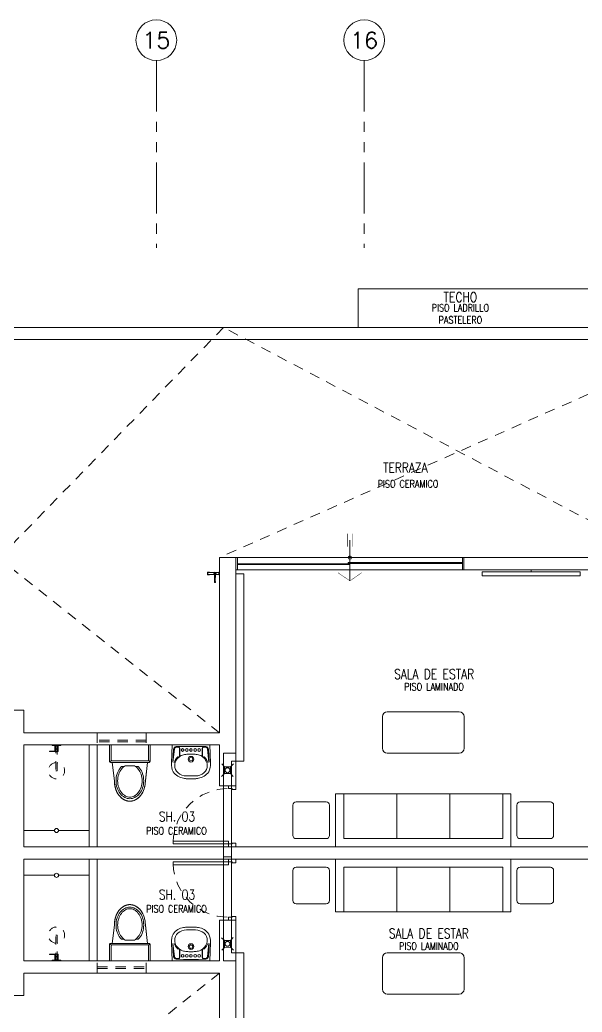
# Model space of a CAD drawing. Header units: millimetres. Extents: x 3738 to 3833, y 1327 to 1657.
# Drawn here: x 3799.27 to 3806.17, y 1361.71 to 1373.89 of the extents above; entities that cross this region are included whole.
import ezdxf
from ezdxf.enums import TextEntityAlignment as Align

# ---------------------------------------------------------------- set-up
doc = ezdxf.new("R2010")
doc.units = ezdxf.units.MM
for name, pattern in [('HIDDEN2', [0.1875, 0.125, -0.0625]), ('PHANTOM', [63.5, 31.75, -6.35, 6.35, -6.35, 6.35, -6.35]), ('PHANTOM2', [1.25, 0.625, -0.125, 0.125, -0.125, 0.125, -0.125])]:
    doc.linetypes.add(name, pattern=pattern)
doc.layers.get('0').update_dxf_attribs({"color": 251, "lineweight": 9})
for name, color, linetype, lineweight in [('A-EJES', 251, 'PHANTOM', 13), ('A-EST VIGAS', 251, 'HIDDEN2', 13), ('A-LINEAS', 251, 'Continuous', 13), ('A-MOBILIARIO', 251, 'Continuous', 13), ('A-MURO BAJO', 251, 'Continuous', 13), ('A-MUROS', 251, 'Continuous', 13), ('A-PROYECCIONES', 251, 'HIDDEN2', 13), ('A-SANITARIOS', 251, 'Continuous', 13), ('A-TEXTO-ACABADO PISO', 251, 'Continuous', 13), ('A-TEXTO-AMBIENTE', 251, 'Continuous', 13), ('A_30_DispositivosSanit', 251, 'Continuous', 13), ('A_30_Sanitarios', 251, 'Continuous', 13), ('A_50_TextoAmbiente', 251, 'Continuous', 13), ('DLP_MOBILIARIO FIJO', 251, 'Continuous', 13)]:
    doc.layers.add(name, color=color, linetype=linetype, lineweight=lineweight)
doc.styles.add('ROMANS', font='romans.shx', dxfattribs={"width": 0.8})
doc.linetypes.add('FENCELINE1', pattern='A,6.35,-2.54,[133,ltypeshp.shx,S=2.54,R=0,X=-2.54,Y=0],-2.54,25.4', length=36.83)

# ---------------------------------------------------------------- blocks, each defined once
blk = doc.blocks.new('MESA CENTRO')
for p, q in [((-0.194, 0), (0.194, 0)), ((-0.254, -0.942), (-0.254, -0.06)), ((0.254, -0.06), (0.254, -0.942)), ((0.194, -1.002), (-0.194, -1.002))]:
    blk.add_line(p, q)
for centre, start, end in [((-0.194, -0.06), 90, 180), ((0.194, -0.06), 0, 90), ((-0.194, -0.942), 180, 270), ((0.194, -0.942), 270, 0)]:
    blk.add_arc(centre, 0.06, start, end)
blk = doc.blocks.new('MESITA FLAT 9')
for p, q in [((-0.185, 0), (0.185, 0)), ((-0.225, -0.41), (-0.225, -0.04)), ((0.225, -0.04), (0.225, -0.41)), ((0.185, -0.45), (-0.185, -0.45))]:
    blk.add_line(p, q)
for centre, start, end in [((-0.185, -0.04), 90, 180), ((0.185, -0.04), 360, 90), ((-0.185, -0.41), 180, 270), ((0.185, -0.41), 270, 0)]:
    blk.add_arc(centre, 0.04, start, end)
blk = doc.blocks.new('SIFON JET_PLANTA')
at = {"extrusion": (-2.64698e-23, 6.61744e-24, -1)}
for p, q in [((-0.211, 0.242, 0), (-0.209, 0.244, 0)), ((-0.209, 0.244, 0), (-0.208, 0.245, 0)), ((-0.208, 0.245, 0), (-0.205, 0.247, 0)), ((-0.205, 0.247, 0), (-0.201, 0.249, 0)), ((-0.201, 0.249, 0), (-0.195, 0.25, 0)), ((-0.195, 0.25, 0), (-0.195, 0.25, 0)), ((-0.195, 0.25, 0), (-0.161, 0.25, 0)), ((-0.161, 0.25, 0), (-0.097, 0.25, 0)), ((-0.097, 0.25, 0), (-0.032, 0.25, 0)), ((-0.032, 0.25, 0), (0, 0.25, 0)), ((0, 0.25, 0), (0, -0.25, 0)), ((-0.633, 0.121, 0), (-0.63, 0.123, 0)), ((-0.63, 0.123, 0), (-0.625, 0.128, 0)), ((-0.625, 0.128, 0), (-0.621, 0.131, 0)), ((-0.621, 0.131, 0), (-0.617, 0.134, 0)), ((-0.617, 0.134, 0), (-0.611, 0.139, 0)), ((-0.611, 0.139, 0), (-0.606, 0.142, 0)), ((-0.606, 0.142, 0), (-0.6, 0.146, 0)), ((-0.6, 0.146, 0), (-0.596, 0.148, 0)), ((-0.596, 0.148, 0), (-0.591, 0.152, 0)), ((-0.591, 0.152, 0), (-0.586, 0.154, 0)), ((-0.586, 0.154, 0), (-0.579, 0.158, 0)), ((-0.579, 0.158, 0), (-0.569, 0.163, 0)), ((-0.569, 0.163, 0), (-0.552, 0.17, 0)), ((-0.552, 0.17, 0), (-0.546, 0.172, 0)), ((-0.546, 0.172, 0), (-0.538, 0.175, 0)), ((-0.538, 0.175, 0), (-0.535, 0.176, 0)), ((-0.535, 0.176, 0), (-0.526, 0.178, 0)), ((-0.526, 0.178, 0), (-0.522, 0.18, 0)), ((-0.522, 0.18, 0), (-0.515, 0.181, 0)), ((-0.515, 0.181, 0), (-0.508, 0.183, 0)), ((-0.508, 0.183, 0), (-0.502, 0.184, 0)), ((-0.502, 0.184, 0), (-0.486, 0.187, 0)), ((-0.486, 0.187, 0), (-0.476, 0.188, 0)), ((-0.476, 0.188, 0), (-0.473, 0.188, 0)), ((-0.473, 0.188, 0), (-0.464, 0.189, 0)), ((-0.464, 0.189, 0), (-0.455, 0.19, 0)), ((-0.455, 0.19, 0), (-0.449, 0.19, 0)), ((-0.449, 0.19, 0), (-0.44, 0.19, 0)), ((-0.44, 0.19, 0), (-0.432, 0.191, 0)), ((-0.432, 0.191, 0), (-0.215, 0.218, 0)), ((-0.215, 0.232, 0), (-0.214, 0.236, 0)), ((-0.215, 0.228, 0), (-0.215, 0.232, 0)), ((-0.215, 0.223, 0), (-0.215, 0.228, 0)), ((-0.215, 0.218, 0), (-0.215, 0.223, 0)), ((-0.214, 0.236, 0), (-0.213, 0.239, 0)), ((-0.213, 0.239, 0), (-0.211, 0.242, 0)), ((-0.69, 0.01, 0), (-0.689, 0.014, 0)), ((-0.69, 0.004, 0), (-0.69, 0.01, 0)), ((-0.69, 0, 0), (-0.69, 0.004, 0)), ((-0.689, 0.019, 0), (-0.688, 0.024, 0)), ((-0.689, 0.014, 0), (-0.689, 0.019, 0)), ((-0.688, 0.024, 0), (-0.687, 0.028, 0)), ((-0.688, 0.024, 0), (-0.688, 0.024, 0)), ((-0.687, 0.031, 0), (-0.685, 0.036, 0)), ((-0.687, 0.028, 0), (-0.687, 0.031, 0)), ((-0.685, 0.036, 0), (-0.684, 0.042, 0)), ((-0.685, 0.036, 0), (-0.685, 0.036, 0)), ((-0.684, 0.042, 0), (-0.682, 0.048, 0)), ((-0.684, 0.042, 0), (-0.684, 0.042, 0)), ((-0.682, 0.048, 0), (-0.68, 0.052, 0)), ((-0.68, 0.052, 0), (-0.679, 0.055, 0)), ((-0.679, 0.055, 0), (-0.678, 0.058, 0)), ((-0.678, 0.058, 0), (-0.674, 0.066, 0)), ((-0.674, 0.066, 0), (-0.672, 0.07, 0)), ((-0.674, 0.066, 0), (-0.674, 0.066, 0)), ((-0.672, 0.07, 0), (-0.671, 0.073, 0)), ((-0.671, 0.073, 0), (-0.669, 0.076, 0)), ((-0.669, 0.076, 0), (-0.667, 0.078, 0)), ((-0.667, 0.078, 0), (-0.665, 0.082, 0)), ((-0.665, 0.082, 0), (-0.663, 0.085, 0)), ((-0.663, 0.085, 0), (-0.661, 0.088, 0)), ((-0.661, 0.088, 0), (-0.657, 0.094, 0)), ((-0.657, 0.094, 0), (-0.653, 0.098, 0)), ((-0.657, 0.094, 0), (-0.657, 0.094, 0)), ((-0.653, 0.098, 0), (-0.65, 0.102, 0)), ((-0.653, 0.098, 0), (-0.653, 0.098, 0)), ((-0.65, 0.102, 0), (-0.645, 0.108, 0)), ((-0.645, 0.108, 0), (-0.639, 0.115, 0)), ((-0.639, 0.115, 0), (-0.633, 0.121, 0)), ((-0.69, -0.007, 0), (-0.69, 0, 0)), ((-0.69, -0.011, 0), (-0.69, -0.007, 0)), ((-0.689, -0.016, 0), (-0.69, -0.011, 0)), ((-0.688, -0.023, 0), (-0.689, -0.016, 0)), ((-0.688, -0.026, 0), (-0.688, -0.023, 0)), ((-0.687, -0.03, 0), (-0.688, -0.026, 0)), ((-0.686, -0.032, 0), (-0.687, -0.03, 0)), ((-0.685, -0.036, 0), (-0.686, -0.032, 0)), ((-0.684, -0.042, 0), (-0.685, -0.036, 0)), ((-0.683, -0.046, 0), (-0.684, -0.042, 0)), ((-0.681, -0.049, 0), (-0.683, -0.046, 0)), ((-0.68, -0.052, 0), (-0.681, -0.049, 0)), ((-0.679, -0.055, 0), (-0.68, -0.052, 0)), ((-0.678, -0.058, 0), (-0.679, -0.055, 0)), ((-0.677, -0.06, 0), (-0.678, -0.058, 0)), ((-0.675, -0.064, 0), (-0.677, -0.06, 0)), ((-0.672, -0.07, 0), (-0.675, -0.064, 0)), ((-0.671, -0.073, 0), (-0.672, -0.07, 0)), ((-0.668, -0.077, 0), (-0.671, -0.073, 0)), ((-0.665, -0.083, 0), (-0.668, -0.077, 0)), ((-0.662, -0.086, 0), (-0.665, -0.083, 0)), ((-0.66, -0.09, 0), (-0.662, -0.086, 0)), ((-0.655, -0.096, 0), (-0.66, -0.09, 0)), ((-0.649, -0.103, 0), (-0.655, -0.096, 0)), ((-0.646, -0.107, 0), (-0.649, -0.103, 0)), ((-0.64, -0.114, 0), (-0.646, -0.107, 0)), ((-0.638, -0.116, 0), (-0.64, -0.114, 0)), ((-0.635, -0.119, 0), (-0.638, -0.116, 0)), ((-0.634, -0.12, 0), (-0.635, -0.119, 0)), ((-0.635, -0.119, 0), (-0.635, -0.119, 0)), ((-0.632, -0.122, 0), (-0.634, -0.12, 0)), ((-0.63, -0.123, 0), (-0.632, -0.122, 0)), ((-0.632, -0.122, 0), (-0.632, -0.122, 0)), ((-0.629, -0.124, 0), (-0.63, -0.123, 0)), ((-0.628, -0.125, 0), (-0.629, -0.124, 0)), ((-0.626, -0.127, 0), (-0.628, -0.125, 0)), ((-0.625, -0.128, 0), (-0.626, -0.127, 0)), ((-0.623, -0.129, 0), (-0.625, -0.128, 0)), ((-0.625, -0.128, 0), (-0.625, -0.128, 0)), ((-0.622, -0.13, 0), (-0.623, -0.129, 0)), ((-0.621, -0.131, 0), (-0.622, -0.13, 0)), ((-0.62, -0.132, 0), (-0.621, -0.131, 0)), ((-0.619, -0.132, 0), (-0.62, -0.132, 0)), ((-0.618, -0.133, 0), (-0.619, -0.132, 0)), ((-0.617, -0.134, 0), (-0.618, -0.133, 0)), ((-0.615, -0.135, 0), (-0.617, -0.134, 0)), ((-0.614, -0.136, 0), (-0.615, -0.135, 0)), ((-0.612, -0.138, 0), (-0.614, -0.136, 0)), ((-0.609, -0.14, 0), (-0.612, -0.138, 0)), ((-0.607, -0.141, 0), (-0.609, -0.14, 0)), ((-0.606, -0.142, 0), (-0.607, -0.141, 0)), ((-0.604, -0.143, 0), (-0.606, -0.142, 0)), ((-0.602, -0.145, 0), (-0.604, -0.143, 0)), ((-0.6, -0.146, 0), (-0.602, -0.145, 0)), ((-0.599, -0.147, 0), (-0.6, -0.146, 0)), ((-0.596, -0.148, 0), (-0.599, -0.147, 0)), ((-0.595, -0.149, 0), (-0.596, -0.148, 0)), ((-0.594, -0.15, 0), (-0.595, -0.149, 0)), ((-0.592, -0.151, 0), (-0.594, -0.15, 0)), ((-0.59, -0.152, 0), (-0.592, -0.151, 0)), ((-0.587, -0.154, 0), (-0.59, -0.152, 0)), ((-0.583, -0.156, 0), (-0.587, -0.154, 0)), ((-0.578, -0.159, 0), (-0.583, -0.156, 0)), ((-0.576, -0.16, 0), (-0.578, -0.159, 0)), ((-0.574, -0.161, 0), (-0.576, -0.16, 0)), ((-0.57, -0.163, 0), (-0.574, -0.161, 0)), ((-0.568, -0.164, 0), (-0.57, -0.163, 0)), ((-0.566, -0.164, 0), (-0.568, -0.164, 0)), ((-0.564, -0.165, 0), (-0.566, -0.164, 0)), ((-0.561, -0.166, 0), (-0.564, -0.165, 0)), ((-0.56, -0.167, 0), (-0.561, -0.166, 0)), ((-0.557, -0.168, 0), (-0.56, -0.167, 0)), ((-0.554, -0.169, 0), (-0.557, -0.168, 0)), ((-0.551, -0.171, 0), (-0.554, -0.169, 0)), ((-0.549, -0.171, 0), (-0.551, -0.171, 0)), ((-0.546, -0.172, 0), (-0.549, -0.171, 0)), ((-0.545, -0.173, 0), (-0.546, -0.172, 0)), ((-0.543, -0.173, 0), (-0.545, -0.173, 0)), ((-0.541, -0.174, 0), (-0.543, -0.173, 0)), ((-0.538, -0.175, 0), (-0.541, -0.174, 0)), ((-0.535, -0.176, 0), (-0.538, -0.175, 0)), ((-0.538, -0.175, 0), (-0.538, -0.175, 0)), ((-0.532, -0.177, 0), (-0.535, -0.176, 0)), ((-0.53, -0.178, 0), (-0.532, -0.177, 0)), ((-0.527, -0.178, 0), (-0.53, -0.178, 0)), ((-0.524, -0.179, 0), (-0.527, -0.178, 0)), ((-0.527, -0.178, 0), (-0.527, -0.178, 0)), ((-0.522, -0.18, 0), (-0.524, -0.179, 0)), ((-0.518, -0.181, 0), (-0.522, -0.18, 0)), ((-0.515, -0.181, 0), (-0.518, -0.181, 0)), ((-0.512, -0.182, 0), (-0.515, -0.181, 0)), ((-0.509, -0.183, 0), (-0.512, -0.182, 0)), ((-0.507, -0.183, 0), (-0.509, -0.183, 0)), ((-0.502, -0.184, 0), (-0.507, -0.183, 0)), ((-0.497, -0.185, 0), (-0.502, -0.184, 0)), ((-0.495, -0.185, 0), (-0.497, -0.185, 0)), ((-0.497, -0.185, 0), (-0.497, -0.185, 0)), ((-0.494, -0.186, 0), (-0.495, -0.185, 0)), ((-0.492, -0.186, 0), (-0.494, -0.186, 0)), ((-0.488, -0.186, 0), (-0.492, -0.186, 0)), ((-0.486, -0.187, 0), (-0.488, -0.186, 0)), ((-0.482, -0.187, 0), (-0.486, -0.187, 0)), ((-0.481, -0.187, 0), (-0.482, -0.187, 0)), ((-0.478, -0.188, 0), (-0.481, -0.187, 0)), ((-0.476, -0.188, 0), (-0.478, -0.188, 0)), ((-0.473, -0.188, 0), (-0.476, -0.188, 0)), ((-0.469, -0.189, 0), (-0.473, -0.188, 0)), ((-0.465, -0.189, 0), (-0.469, -0.189, 0)), ((-0.464, -0.189, 0), (-0.465, -0.189, 0)), ((-0.465, -0.189, 0), (-0.465, -0.189, 0)), ((-0.462, -0.189, 0), (-0.464, -0.189, 0)), ((-0.459, -0.189, 0), (-0.462, -0.189, 0)), ((-0.457, -0.19, 0), (-0.459, -0.189, 0)), ((-0.455, -0.19, 0), (-0.457, -0.19, 0)), ((-0.452, -0.19, 0), (-0.455, -0.19, 0)), ((-0.449, -0.19, 0), (-0.452, -0.19, 0)), ((-0.447, -0.19, 0), (-0.449, -0.19, 0)), ((-0.443, -0.19, 0), (-0.447, -0.19, 0)), ((-0.44, -0.19, 0), (-0.443, -0.19, 0)), ((-0.215, -0.218, 0), (-0.44, -0.19, 0)), ((-0.215, -0.227, 0), (-0.215, -0.218, 0)), ((-0.215, -0.23, 0), (-0.215, -0.227, 0)), ((-0.215, -0.233, 0), (-0.215, -0.23, 0)), ((-0.214, -0.237, 0), (-0.215, -0.233, 0)), ((-0.213, -0.239, 0), (-0.214, -0.237, 0)), ((-0.214, -0.237, 0), (-0.214, -0.237, 0)), ((-0.211, -0.242, 0), (-0.213, -0.239, 0)), ((-0.213, -0.239, 0), (-0.213, -0.239, 0)), ((-0.209, -0.244, 0), (-0.211, -0.242, 0)), ((-0.211, -0.242, 0), (-0.211, -0.242, 0)), ((-0.211, -0.242, 0), (-0.211, -0.242, 0)), ((-0.207, -0.246, 0), (-0.209, -0.244, 0)), ((-0.209, -0.244, 0), (-0.209, -0.244, 0)), ((-0.209, -0.244, 0), (-0.209, -0.244, 0)), ((-0.203, -0.248, 0), (-0.207, -0.246, 0)), ((-0.207, -0.246, 0), (-0.207, -0.246, 0)), ((-0.2, -0.249, 0), (-0.203, -0.248, 0)), ((-0.203, -0.248, 0), (-0.203, -0.248, 0)), ((-0.195, -0.25, 0), (-0.2, -0.249, 0)), ((0, -0.25, 0), (-0.195, -0.25, 0))]:
    blk.add_line(p, q, dxfattribs=at)
for p, q in [((-0.209, 0.244, 0), (-0.192, 0.227, 0)), ((-0.195, 0.25, 0), (0, 0.25, 0)), ((0, 0.25, 0), (0, -0.25, 0)), ((-0.215, 0.218, 0), (-0.44, 0.19, 0)), ((-0.215, -0.23, 0), (-0.215, 0.23, 0)), ((-0.195, -0.22, 0), (-0.195, 0.22, 0)), ((-0.185, 0.23, 0), (0, 0.23, 0)), ((-0.265, 0.072, 0), (-0.265, 0.103, 0)), ((-0.255, -0.056, 0), (-0.255, 0.056, 0)), ((-0.265, -0.103, 0), (-0.265, -0.072, 0)), ((-0.215, -0.218, 0), (-0.44, -0.19, 0)), ((-0.209, -0.244, 0), (-0.192, -0.227, 0)), ((0, -0.23, 0), (-0.185, -0.23, 0)), ((0, -0.25, 0), (-0.195, -0.25, 0))]:
    blk.add_line(p, q)
at = {"elevation": 0}
for points in [[(-0.265, 0.103, 0.0362), (-0.284, 0.12, 0.08725), (-0.353, 0.156, 0.077598), (-0.44, 0.17, 0.077598), (-0.527, 0.156, 0.08725), (-0.596, 0.12, 0.105601), (-0.644, 0.063, 0.12364), (-0.66, 0, 0.12364), (-0.644, -0.063, 0.105601), (-0.596, -0.12, 0.08725), (-0.527, -0.156, 0.077598), (-0.44, -0.17, 0.077598)], [(-0.255, 0.056, 0.100268), (-0.297, 0.104, 0.08725), (-0.36, 0.137, 0.077598), (-0.44, 0.15, 0.077598), (-0.52, 0.137, 0.08725), (-0.583, 0.104, 0.105601), (-0.627, 0.053, 0.12364), (-0.64, 0, 0.12364), (-0.627, -0.053, 0.105601), (-0.583, -0.104, 0.08725), (-0.52, -0.137, 0.077598), (-0.44, -0.15, 0.077598)], [(-0.44, -0.15, 0.077598), (-0.36, -0.137, 0.08725), (-0.297, -0.104, 0.100268), (-0.255, -0.056, 0.12364)], [(-0.44, -0.17, 0.077598), (-0.353, -0.156, 0.08725), (-0.284, -0.12, 0.0362), (-0.265, -0.103, 0.12364)]]:
    blk.add_lwpolyline(points, format="xyb", dxfattribs=at)
for centre, radius, start, end in [((-0.195, 0.23, 0), 0.02, 90, 180), ((-0.494, -0.027, 0), 0.203, 127.2348, 151.4088), ((-0.461, -0.07, 0), 0.257, 107.4741, 127.2348), ((-0.44, -0.138, 0), 0.328, 90, 107.4741), ((-0.185, 0.22, 0), 0.01, 90, 180), ((-0.544, 0, 0), 0.146, 151.4088, 180), ((-0.544, 0, 0), 0.146, 180, 208.5912), ((-0.494, 0.027, 0), 0.203, 208.5912, 232.7652), ((-0.461, 0.07, 0), 0.257, 232.7652, 252.5259), ((-0.44, 0.138, 0), 0.328, 252.5259, 270), ((-0.195, -0.23, 0), 0.02, 180, 270), ((-0.185, -0.22, 0), 0.01, 180, 270)]:
    blk.add_arc(centre, radius, start, end)
blk = doc.blocks.new('BOWL-ITALGRIF_VARADERO_01')
for p, q in [((-0.203, -0.197), (-0.221, -0.038)), ((-0.14, -0.208), (-0.142, -0.108)), ((-0.137, -0.205), (-0.137, -0.112)), ((0.138, -0.205), (0.138, -0.112)), ((0.14, -0.208), (0.142, -0.108)), ((0.203, -0.197), (0.221, -0.038)), ((-0.175, -0.222), (-0.154, -0.222)), ((0.175, -0.222), (0.154, -0.222))]:
    blk.add_line(p, q)
for points in [[(-0.092, 0.159, -0.02989), (-0.046, 0.165, -0.007822), (0.046, 0.165, -0.02989), (0.092, 0.159, -0.091737), (0.16, 0.134, -0.112496), (0.218, 0.079, -0.147885), (0.24, -0.026), (0.23, -0.25), (-0.23, -0.25), (-0.24, -0.026, -0.147885), (-0.218, 0.079, -0.112496), (-0.16, 0.134, -0.091737)], [(-0.05, -0.136, -0.062677), (-0.105, -0.125, -0.110639), (-0.158, -0.091, -0.120976), (-0.195, -0.034, -0.061198), (-0.2, 0, -0.21707), (-0.159, 0.092, -0.174983), (-0.055, 0.13, -0.010618), (0, 0.131, -0.010618), (0.055, 0.13, -0.174983), (0.159, 0.092, -0.21707), (0.2, 0, -0.061198), (0.195, -0.034, -0.120976), (0.158, -0.091, -0.110639), (0.105, -0.125, -0.062677), (0.05, -0.136, -0.017583), (0, -0.138, -0.017583)]]:
    blk.add_lwpolyline(points, format="xyb", close=True)
for points in [[(-0.222, -0.038), (-0.214, -0.195, 0.390823), (-0.181, -0.229, 0.017524), (0.181, -0.229, 0.390823), (0.214, -0.195), (0.222, -0.038)], [(-0.207, -0.035, 0.005), (-0.206, -0.038, 0.121292), (-0.166, -0.1, 0.007977), (-0.162, -0.103)], [(0.207, -0.035, -0.005), (0.206, -0.038, -0.121292), (0.166, -0.1, -0.007977), (0.162, -0.103)]]:
    blk.add_lwpolyline(points, format="xyb")
for centre, radius in [((0, -0.075), 0.035), ((0, -0.075), 0.0215), ((-0.101, -0.188), 0.0165), ((-0.051, -0.188), 0.0165), ((0, -0.188), 0.0165), ((0.051, -0.188), 0.0165), ((0.102, -0.188), 0.0165)]:
    blk.add_circle(centre, radius)
for centre, radius, start, end in [((-0.158, -0.099), 0.006, 226.6431, 46.6431), ((-0.14, -0.108), 0.002, 54.3619, 181.1374), ((-0.135, -0.112), 0.002, 56.7109, 180), ((0.136, -0.112), 0.002, 0, 123.2891), ((0.14, -0.108), 0.002, 358.8626, 125.6381), ((0.158, -0.099), 0.006, 133.3569, 313.3569), ((-0.175, -0.194), 0.028, 186.3111, 270), ((-0.154, -0.205), 0.017, 270, 0), ((-0.154, -0.208), 0.014, 270, 1.1374), ((0.105, -0.125), 9.094947017729287e-16, 0, 217.6714), ((0.155, -0.205), 0.017, 180, 270), ((0.154, -0.208), 0.014, 178.8626, 270), ((0.175, -0.194), 0.028, 270, 353.6889)]:
    blk.add_arc(centre, radius, start, end)
blk = doc.blocks.new('ducha marsano')
at = {"linetype": 'HIDDEN2', "ltscale": 0.5, "extrusion": (-4.9425e-10, -7.91123e-10, -1)}
for p, q in [((-0.01, 0), (0.01, 0)), ((0.01, 0), (0.01, -0.316)), ((-0.02, -0.08), (-0.02, -0.06)), ((0.021, -0.082), (-0.019, -0.082)), ((-0.015, -0.058), (-0.016, -0.058)), ((-0.01, -0.316), (-0.01, 0)), ((0.022, -0.052), (0, -0.052)), ((0.025, -0.082), (0.021, -0.082)), ((0.022, -0.052), (0.022, -0.063)), ((0.022, -0.068), (0.022, -0.077)), ((0.022, -0.077), (0.025, -0.077)), ((0.025, -0.077), (0.077, -0.077)), ((0.077, -0.082), (0.025, -0.082)), ((0.077, -0.077), (0.082, -0.077)), ((0.082, -0.082), (0.077, -0.082)), ((0.082, -0.077), (0.084, -0.077)), ((0.082, -0.077), (0.082, -0.077)), ((0.084, -0.082), (0.082, -0.082)), ((0.082, -0.082), (0.082, -0.082)), ((0.086, -0.078), (0.086, -0.08)), ((0.01, -0.316), (-0.01, -0.316))]:
    blk.add_line(p, q, dxfattribs=at)
for centre, radius, start, end in [((0.019, -0.08), 0.0015, 270, 360), ((0, -0.046), 0.02, 323.9581, 354.9298), ((0, -0.046), 0.02, 185.0702, 195.2705), ((-0.084, -0.078), 0.0015, 90, 180), ((-0.084, -0.08), 0.0015, 180, 270), ((0, -0.316), 0.1, 95.7392, 84.2608)]:
    blk.add_arc(centre, radius, start, end, dxfattribs=at)
at = {"linetype": 'HIDDEN2', "ltscale": 0.5, "extrusion": (-4.94252e-10, -7.91124e-10, -1)}
blk.add_ellipse((0, -0.052), major_axis=(-0.0225, -0.0095), ratio=0.001448, start_param=0.425436, end_param=1.567366, dxfattribs=at)
at = {"linetype": 'HIDDEN2', "ltscale": 0.5}
for points, degree in [([(-0.031, 0), (0, 0), (0.03, 0)], 2), ([(0.03, 0), (0.041, 0), (0.052, 0)], 2), ([(0.052, 0), (0.052, -0.004), (0.052, -0.008)], 2), ([(-0.053, 0), (-0.053, -0.004), (-0.053, -0.008)], 2), ([(-0.053, 0), (-0.042, 0), (-0.031, 0)], 2), ([(-0.053, -0.008), (-0.053, -0.008), (-0.053, -0.008)], 2), ([(0.03, -0.008), (0, -0.008), (-0.031, -0.008)], 2), ([(-0.022, -0.008), (-0.022, -0.009), (-0.022, -0.011)], 2), ([(-0.021, -0.011), (-0.007, -0.011), (0.007, -0.011), (0.021, -0.011)], 3), ([(-0.02, -0.011), (-0.02, -0.029), (-0.02, -0.048)], 2), ([(-0.02, -0.048), (0, -0.048), (0.02, -0.048)], 2), ([(0.02, -0.011), (0.02, -0.029), (0.02, -0.048)], 2), ([(0.022, -0.008), (0.022, -0.009), (0.022, -0.011)], 2)]:
    blk.add_open_spline(points, degree=degree, dxfattribs=at)
for points, weights in [([(-0.053, -0.008), (-0.053, -0.008), (-0.053, -0.008)], [1, 0.990847086912, 0.982266230892]), ([(-0.052, -0.008), (-0.053, -0.008), (-0.053, -0.008)], [1, 0.707106781193, 1]), ([(-0.022, -0.011), (-0.022, -0.011), (-0.021, -0.011)], [1, 0.70710678154, 1]), ([(-0.02, -0.048), (-0.02, -0.048), (-0.02, -0.048)], [1, 0.707106780138, 1]), ([(0.02, -0.048), (0.02, -0.048), (0.02, -0.048)], [1, 0.707106779703, 1]), ([(0.021, -0.011), (0.021, -0.011), (0.021, -0.011)], [1, 0.992411795776, 1]), ([(0.052, -0.008), (0.052, -0.008), (0.052, -0.008)], [1, 0.992411795771, 1])]:
    blk.add_rational_spline(points, weights, degree=2, dxfattribs=at)
for points, knots in [([(-0.031, -0.008), (-0.033, -0.008), (-0.037, -0.008), (-0.042, -0.008), (-0.046, -0.008), (-0.049, -0.008), (-0.051, -0.008), (-0.052, -0.008), (-0.052, -0.008)], [0, 0, 0, 0, 8.104572, 12.495263, 16.885954, 21.276645, 25.667336, 33.771908, 33.771908, 33.771908, 33.771908]), ([(0.022, -0.068), (0.022, -0.068), (0.022, -0.068), (0.022, -0.068), (0.022, -0.068), (0.022, -0.067), (0.022, -0.067), (0.022, -0.066), (0.022, -0.066), (0.022, -0.065), (0.022, -0.065), (0.022, -0.064), (0.022, -0.064), (0.022, -0.063), (0.022, -0.063), (0.022, -0.063), (0.022, -0.063), (0.022, -0.063)], [0.4148436, 0.4148436, 0.4148436, 0.4148436, 0.5185541, 0.5185541, 0.6222645, 0.6222645, 0.7259759, 0.7259759, 0.8296873, 0.8296873, 0.9333987, 0.9333987, 1.03711, 1.03711, 1.1408205, 1.1408205, 1.2445309, 1.2445309, 1.2445309, 1.2445309]), ([(0.052, -0.008), (0.052, -0.008), (0.051, -0.008), (0.049, -0.008), (0.046, -0.008), (0.042, -0.008), (0.037, -0.008), (0.033, -0.008), (0.03, -0.008)], [0, 0, 0, 0, 8.104572, 12.495263, 16.885954, 21.276645, 25.667336, 33.771908, 33.771908, 33.771908, 33.771908])]:
    blk.add_open_spline(points, degree=3, knots=knots, dxfattribs=at)
for points, weights, degree, knots in [([(0.021, -0.011), (0.021, -0.011), (0.021, -0.011), (0.021, -0.011), (0.021, -0.011), (0.022, -0.011), (0.022, -0.011)], [0.918641037743, 0.918640949346, 0.918640860949, 0.918640772552, 0.789223156395, 0.789223156395, 0.918640772552], 3, [0.1238988, 0.1238988, 0.1238988, 0.1238988, 0.1238993, 0.1238993, 0.1238993, 0.78603, 0.78603, 0.78603, 0.78603]), ([(0.052, -0.008), (0.052, -0.008), (0.052, -0.008), (0.052, -0.008), (0.052, -0.008)], [0.918641037749, 0.918640905153, 0.918640772558, 0.724517853988, 0.918640772558], 2, [0.1238988, 0.1238988, 0.1238988, 0.1238993, 0.1238993, 0.7860311, 0.7860311, 0.7860311])]:
    blk.add_rational_spline(points, weights, degree=degree, knots=knots, dxfattribs=at)
blk = doc.blocks.new('*U281')
for p, q in [((0.01, 0.705), (0.01, 0.75)), ((0.1, 0.715), (0.1, 0.75)), ((0.055, 0.705), (0.01, 0.705)), ((0.1, 0.715), (0.055, 0.715)), ((0.055, 0.705), (0.055, 0.715)), ((0.055, 0.045), (0.01, 0.045)), ((0.01, 0.045), (0.01, 0)), ((0.055, 0.045), (0.055, 0.035)), ((0.1, 0.035), (0.055, 0.035)), ((0.1, 0.035), (0.1, 0))]:
    blk.add_line(p, q)
blk.add_lwpolyline([(0.78, 0.07), (0.78, 0.035), (0.1, 0.035), (0.1, 0.07)], close=True)
at = {"color": 7, "linetype": 'HIDDEN2'}
blk.add_arc((0.1, 0.034), 0.681, 2.2301, 89.9672, dxfattribs=at)
blk = doc.blocks.new('A$C67C01FD6')
blk.add_line((0.025, 0), (0, 0))
blk.add_lwpolyline([(0.025, 0.6), (0.075, 0.6), (0.075, -0.6), (0.025, -0.6), (0.025, 0.6)])
blk = doc.blocks.new('Grifo_Jardin_Planta')
for points in [[(-0.016, 0.132), (-0.016, 0.139, -0.414214), (-0.006, 0.149), (0.006, 0.149, -0.414214), (0.016, 0.139), (0.016, 0.135)], [(-0.016, 0.135), (-0.016, 0.132, 0.221072), (-0.012, 0.124, 0.221072)], [(-0.012, 0.124), (-0.012, 0.139, -0.414214), (-0.006, 0.145), (0.006, 0.145, -0.414214), (0.012, 0.139), (0.012, 0.124)], [(0.012, 0.124, 0.197148), (0.016, 0.132), (0.016, 0.135)], [(0.013, 0.05), (0.014, 0.05, -0.041781), (0.015, 0.05), (0.024, 0.05), (0.084, 0.053), (0.11, 0.05, 0.414214), (0.112, 0.052), (0.112, 0.06, 0.414214), (0.11, 0.062), (0.084, 0.06), (0.024, 0.062), (0.015, 0.062, -0.056016), (0.014, 0.062), (0.013, 0.062)]]:
    blk.add_lwpolyline(points, format="xyb")
for points in [[(-0.013, 0.124), (-0.013, 0.063)], [(0.012, 0.063), (0.012, 0.124)], [(-0.013, 0.049), (-0.013, 0.007)], [(0.012, 0.007), (0.012, 0.049)]]:
    blk.add_lwpolyline(points)
blk.add_lwpolyline([(-0.016, 0.007), (0.016, 0.007), (0.016, 0), (-0.016, 0)], close=True)
for radius in [0.0143, 0.00672, 0.00563]:
    blk.add_circle((0, 0.056), radius)
blk = doc.blocks.new('DPTO 75_D2')
at = {"layer": 'A-EST VIGAS'}
for p, q in [((5.55, 0.875), (5.55, 0.725)), ((6.15, 0.875), (6.15, 0.725)), ((5.55, 0.783, 0), (6.15, 0.783, 0)), ((5.55, 0.763, 0), (6.15, 0.763, 0))]:
    blk.add_line(p, q, dxfattribs=at)
at = {"layer": 'A-LINEAS'}
for p, q in [((6.625, -0.325), (6.25, -0.325)), ((7.05, -0.325), (6.675, -0.325))]:
    blk.add_line(p, q, dxfattribs=at)
at = {"layer": 'A-LINEAS', "const_width": 0.005, "elevation": 0}
for points in [[(3.023, 3.159), (3.023, 3.319)], [(3.077, 3.159), (3.077, 3.319)], [(2.903, 2.84), (3.05, 2.739), (3.197, 2.84)]]:
    blk.add_lwpolyline(points, dxfattribs=at)
at = {"layer": 'A-LINEAS', "linetype": 'Continuous', "elevation": 0}
blk.add_lwpolyline([(3.05, 2.739), (3.05, 3.239)], dxfattribs=at)
at = {"layer": 'A-LINEAS', "linetype": 'Continuous'}
blk.add_circle((3.05, 3.025, 0), 0.02, dxfattribs=at)
blk.add_circle((3.05, 3.025, 0), 0.02, dxfattribs=at)
at = {"layer": 'A-LINEAS'}
blk.add_circle((6.65, -0.325), 0.025, dxfattribs=at)
at = {"layer": 'A-MOBILIARIO'}
for p, q in [((1.175, 0.125), (3.125, 0.125)), ((1.825, 0.125), (1.825, -0.425)), ((2.475, 0.125), (2.475, -0.425)), ((3.225, 0.125), (3.125, 0.125)), ((3.125, 0.125), (3.125, -0.425))]:
    blk.add_line(p, q, dxfattribs=at)
blk.add_lwpolyline([(3.225, 0.125), (3.225, -0.525), (1.075, -0.525), (1.075, 0.125), (1.175, 0.125), (1.175, -0.425), (3.125, -0.425), (3.125, 0.125)], close=True, dxfattribs=at)
at = {"layer": 'A-MURO BAJO'}
for p, q in [((-1.8, 5.85), (10.9, 5.85)), ((-1.8, 5.7), (10.75, 5.7)), ((1.67, 3.025, 0), (4.43, 3.025, 0)), ((4.43, 2.875, 0), (1.67, 2.875, 0)), ((6.15, -0.525), (6.15, 0.725)), ((6.25, -0.525), (6.25, 0.725))]:
    blk.add_line(p, q, dxfattribs=at)
at = {"layer": 'A-MUROS'}
for p, q in [((-0.15, 3.025), (1.65, 3.025)), ((1.65, 2.875), (1.65, 3.025)), ((4.45, 3.025), (4.65, 3.025)), ((4.45, 0.725), (4.45, 3.025)), ((1.65, 2.875), (0, 2.875)), ((7.7, 1.15, 0), (7.05, 1.15, 0)), ((7.05, 0.875), (7.05, 1.15, 0)), ((4.45, 0.225), (4.45, 0.725)), ((4.65, 0.225), (4.65, 0.725)), ((4.65, 0.725), (7.05, 0.725)), ((7.05, 0.725), (7.05, -0.525)), ((4.65, 0.225), (4.45, 0.225)), ((7.05, -0.525), (-1.65, -0.525))]:
    blk.add_line(p, q, dxfattribs=at)
blk.add_lwpolyline([(4.65, 3.025), (4.65, 0.875), (7.05, 0.875)], dxfattribs=at)
at = {"layer": 'A-PROYECCIONES'}
for p, q in [((-1.725, 5.85, 0), (4.65, 3.025)), ((-0.75, 3.025), (4.6, 5.85)), ((4.6, 5.85), (10.15, 0.15)), ((4.65, 0.875), (10.75, 5.7))]:
    blk.add_line(p, q, dxfattribs=at)
at = {"layer": 'DLP_MOBILIARIO FIJO', "elevation": 0}
for points in [[(1.67, 2.875), (1.65, 2.875), (1.65, 3.025), (1.67, 3.025)], [(3.07, 2.963), (1.67, 2.963), (1.67, 2.953), (3.07, 2.953)], [(3.05, 2.938), (4.43, 2.938), (4.43, 2.948), (3.05, 2.948)]]:
    blk.add_lwpolyline(points, close=True, dxfattribs=at)
at = {"layer": 'DLP_MOBILIARIO FIJO'}
blk.add_lwpolyline([(4.45, 2.875), (4.43, 2.875), (4.43, 3.025), (4.45, 3.025)], close=True, dxfattribs=at)
at = {"layer": 'A-MOBILIARIO'}
for name, p, xscale, rotation in [('A$C67C01FD6', (0.825, 2.875), -1.000000000000013, 90), ('MESA CENTRO', (2.651, 0.879), -1, 270.0000225791119), ('MESITA FLAT 9', (0.775, 0.025), -0.9999999999999957, 8.24839332339321e-05)]:
    blk.add_blockref(name, p, dxfattribs=dict(at, xscale=xscale, rotation=rotation))
blk.add_blockref('*U281', (4.44, -0.525), dxfattribs=at)
at = {"layer": 'A-MOBILIARIO', "rotation": 359.9999175160668}
blk.add_blockref('MESITA FLAT 9', (3.525, 0.025), dxfattribs=at)
at = {"layer": 'A-SANITARIOS', "xscale": -1, "rotation": 180}
blk.add_blockref('BOWL-ITALGRIF_VARADERO_01', (5, 0.475, 0), dxfattribs=at)
at = {"layer": 'A-SANITARIOS', "extrusion": (4.49068e-08, -3.60286e-08, 1), "rotation": 90.00000133122327}
blk.add_blockref('SIFON JET_PLANTA', (5.75, 0.725, 0), dxfattribs=at)
at = {"layer": 'A-SANITARIOS', "extrusion": (-4.9425e-10, -7.91123e-10, -1), "xscale": -0.9999999999999972, "rotation": 359.9999992996426}
blk.add_blockref('ducha marsano', (-6.65, 0.725, 0), dxfattribs=at)
at = {"layer": 'A_30_Sanitarios', "lineweight": 30, "rotation": 269.8910691581374}
blk.add_blockref('Grifo_Jardin_Planta', (4.65, 2.83), dxfattribs=at)
blk = doc.blocks.new('DPTO 75_D3')
at = {"layer": 'A-EST VIGAS'}
for p, q in [((5.55, -0.875, 0), (5.55, -0.725, 0)), ((6.15, -0.875, 0), (6.15, -0.725, 0)), ((6.15, -0.8, 0), (5.55, -0.8, 0)), ((6.15, -0.82, 0), (5.55, -0.82, 0))]:
    blk.add_line(p, q, dxfattribs=at)
at = {"layer": 'A-LINEAS'}
for p, q in [((6.625, 0.325, 0), (6.25, 0.325, 0)), ((7.05, 0.325, 0), (6.675, 0.325, 0))]:
    blk.add_line(p, q, dxfattribs=at)
blk.add_circle((6.65, 0.325, 0), 0.025, dxfattribs=at)
at = {"layer": 'A-MOBILIARIO'}
for p, q in [((1.825, -0.125, 0), (1.825, 0.425, 0)), ((2.475, -0.125, 0), (2.475, 0.425, 0)), ((3.125, -0.125, 0), (3.125, 0.425, 0)), ((1.175, -0.125, 0), (3.125, -0.125, 0)), ((3.225, -0.125, 0), (3.125, -0.125, 0))]:
    blk.add_line(p, q, dxfattribs=at)
at = {"layer": 'A-MOBILIARIO', "elevation": 0}
blk.add_lwpolyline([(3.225, -0.125), (3.225, 0.525), (1.075, 0.525), (1.075, -0.125), (1.175, -0.125), (1.175, 0.425), (3.125, 0.425), (3.125, -0.125)], close=True, dxfattribs=at)
at = {"layer": 'A-MURO BAJO'}
for p, q in [((6.15, 0.525, 0), (6.15, -0.725, 0)), ((6.25, 0.525, 0), (6.25, -0.725, 0))]:
    blk.add_line(p, q, dxfattribs=at)
at = {"layer": 'A-MUROS'}
for p, q in [((-1.65, 0.525, 0), (7.05, 0.525, 0)), ((7.05, -0.725, 0), (7.05, 0.525, 0)), ((4.65, -0.225, 0), (4.45, -0.225, 0)), ((4.45, -0.225, 0), (4.45, -0.725, 0)), ((4.65, -0.225, 0), (4.65, -0.725, 0)), ((4.45, -0.725, 0), (4.45, -3.025, 0)), ((4.65, -0.725, 0), (7.05, -0.725, 0)), ((4.65, -3.025, 0), (4.65, -0.875, 0)), ((4.65, -0.875, 0), (7.05, -0.875, 0)), ((7.05, -1.15, 0), (7.05, -0.875, 0)), ((8.15, -1.15, 0), (7.05, -1.15, 0))]:
    blk.add_line(p, q, dxfattribs=at)
at = {"layer": 'A-PROYECCIONES'}
blk.add_line((4.65, -0.875, 0), (10.9, -5.85, 0), dxfattribs=at)
at = {"layer": 'A-MOBILIARIO'}
for name, p, xscale, rotation in [('*U281', (4.44, 0.525, 0), -1, 180), ('MESITA FLAT 9', (3.525, -0.025, 0), -1.000000000000009, 180.0000824839333)]:
    blk.add_blockref(name, p, dxfattribs=dict(at, xscale=xscale, rotation=rotation))
for name, p, rotation in [('MESITA FLAT 9', (0.775, -0.025, 0), 179.9999175160668), ('MESA CENTRO', (2.651, -0.879, 0), 269.9999774208881)]:
    blk.add_blockref(name, p, dxfattribs=dict(at, rotation=rotation))
at = {"layer": 'A-SANITARIOS', "extrusion": (-4.49068e-08, -3.60286e-08, -1), "zscale": -1.000000000000004, "rotation": 270.000001331223}
blk.add_blockref('SIFON JET_PLANTA', (-5.75, -0.725, 0), dxfattribs=at)
at = {"layer": 'A-SANITARIOS'}
blk.add_blockref('BOWL-ITALGRIF_VARADERO_01', (5, -0.475, 0), dxfattribs=at)
at = {"layer": 'A-SANITARIOS', "extrusion": (-4.9425e-10, 7.91123e-10, -1), "rotation": 180.0000007003573}
blk.add_blockref('ducha marsano', (-6.65, -0.725, 0), dxfattribs=at)
blk = doc.blocks.new('TE-AZ2')
at = {"xscale": -1}
blk.add_blockref('DPTO 75_D3', (-10.8, -7.525, 0), dxfattribs=at)
blk.add_blockref('DPTO 75_D2', (-10.8, -6.325), dxfattribs=at)
at = {"layer": 'A-LINEAS'}
blk.add_lwpolyline([(0, -2.8), (0, 0), (-13.75, 0), (-13.75, -0.475)], dxfattribs=at)
blk = doc.blocks.new('Ejes_Torre C')
at = {"layer": 'A-EJES', "linetype": 'PHANTOM2'}
for points in [[(32.475, 16.65), (32.475, 14.35)], [(35.025, 16.65), (35.025, 14.35)]]:
    blk.add_lwpolyline(points, dxfattribs=at)
at = {"layer": 'A-EJES', "linetype": 'Continuous'}
for centre in [(32.475, 16.9), (35.025, 16.9)]:
    blk.add_circle(centre, 0.25, dxfattribs=at)
at = {"layer": 'A-EJES', "linetype": 'Continuous', "style": 'ROMANS'}
for s, p in [('15', (32.475, 16.9)), ('16', (35.025, 16.9))]:
    blk.add_text(s, height=0.2, dxfattribs=at).set_placement(p, align=Align.MIDDLE_CENTER)
blk = doc.blocks.new('TEXTO AMBIENTES AZ')
at = {"layer": 'A-TEXTO-ACABADO PISO', "char_height": 0.09, "attachment_point": 2, "style": 'ROMANS'}
for s, insert in [('PISO LADRILLO PASTELERO', (34.856, -0.189)), ('PISO CERAMICO', (34.213, -2.351)), ('PISO LAMINADO', (34.533, -4.841)), ('PISO CERAMICO', (31.372, -6.609)), ('PISO CERAMICO', (31.372, -7.567)), ('PISO LAMINADO', (34.469, -8.024))]:
    blk.add_mtext_dynamic_manual_height_columns(s, width=1.20225, gutter_width=12.5, heights=[0], dxfattribs=dict(at, insert=insert))
at = {"layer": 'A-TEXTO-AMBIENTE', "style": 'ROMANS', "width": 0.8}
for s, p in [('TECHO', (34.856, -0.164)), ('TERRAZA', (34.181, -2.257, 0)), ('SALA DE ESTAR', (34.533, -4.791)), ('SH. 03', (31.378, -6.539)), ('SH. 03', (31.378, -7.497)), ('SALA DE ESTAR', (34.469, -7.974))]:
    blk.add_text(s, height=0.12, dxfattribs=at).set_placement(p, align=Align.CENTER)
blk = doc.blocks.new('0-sumidero')
for p, q in [((-0.042, 0.038), (-0.076, 0.072)), ((0.043, 0.038), (-0.042, 0.038)), ((-0.042, 0.038), (-0.042, -0.037)), ((0.043, 0.038), (0.078, 0.072)), ((0.043, -0.037), (0.043, 0.038)), ((-0.042, -0.037), (-0.076, -0.071)), ((-0.042, -0.037), (0.043, -0.037)), ((0.043, -0.037), (0.078, -0.071))]:
    blk.add_line(p, q)
blk.add_circle((0, 0), 0.0303)
blk = doc.blocks.new('sum')
at = {"layer": 'A_30_DispositivosSanit', "rotation": 45.00000007321594}
blk.add_blockref('0-sumidero', (0, 0), dxfattribs=at)
blk = doc.blocks.new('IS-pluviales_26.03.2025')
at = {"linetype": 'FENCELINE1', "ltscale": 3, "elevation": 0}
for points in [[(-15.25, -130.65), (-15.25, -128.451), (-15.15, -128.451), (-15.15, -130.75), (-15.301, -130.75)], [(-15.401, -131.925), (-15.401, -130.65)], [(-15.25, -130.65), (-15.401, -130.65)], [(-15.301, -130.75), (-15.301, -131.93)], [(-15.401, -131.925), (-15.301, -131.925)], [(-15.401, -131.925), (-15.301, -131.925)], [(-15.401, -131.925), (-15.401, -133.201)], [(-15.401, -131.925), (-15.301, -131.925)], [(-15.401, -131.925), (-15.301, -131.925)], [(-15.301, -133.101), (-15.301, -131.921)], [(-15.25, -133.201), (-15.25, -135.4), (-15.15, -135.4), (-15.15, -133.101), (-15.301, -133.101)], [(-15.25, -133.201), (-15.401, -133.201)]]:
    blk.add_lwpolyline(points, dxfattribs=at)
at = {"layer": 'A_30_DispositivosSanit', "xscale": -1, "rotation": 314.5785498058033}
blk.add_blockref('sum', (-15.351, -130.86, 0), dxfattribs=at)
at = {"layer": 'A_30_DispositivosSanit', "rotation": 225.4214501941968}
blk.add_blockref('sum', (-15.351, -132.991, 0), dxfattribs=at)

msp = doc.modelspace()

# ---------------------------------------------------------------- block references
msp.add_blockref('TE-AZ2', (3817.172, 1370.588))

# ---------------------------------------------------------------- next in the draw order: block references
at = {"layer": 'A-EJES'}
msp.add_blockref('Ejes_Torre C', (3768.472, 1356.738), dxfattribs=at)
at = {"layer": 'A_30_DispositivosSanit'}
msp.add_blockref('IS-pluviales_26.03.2025', (3817.171, 1495.538, 0), dxfattribs=at)
at = {"layer": 'A_50_TextoAmbiente'}
msp.add_blockref('TEXTO AMBIENTES AZ', (3769.822, 1370.588), dxfattribs=at)

doc.saveas('drawing.dxf')
